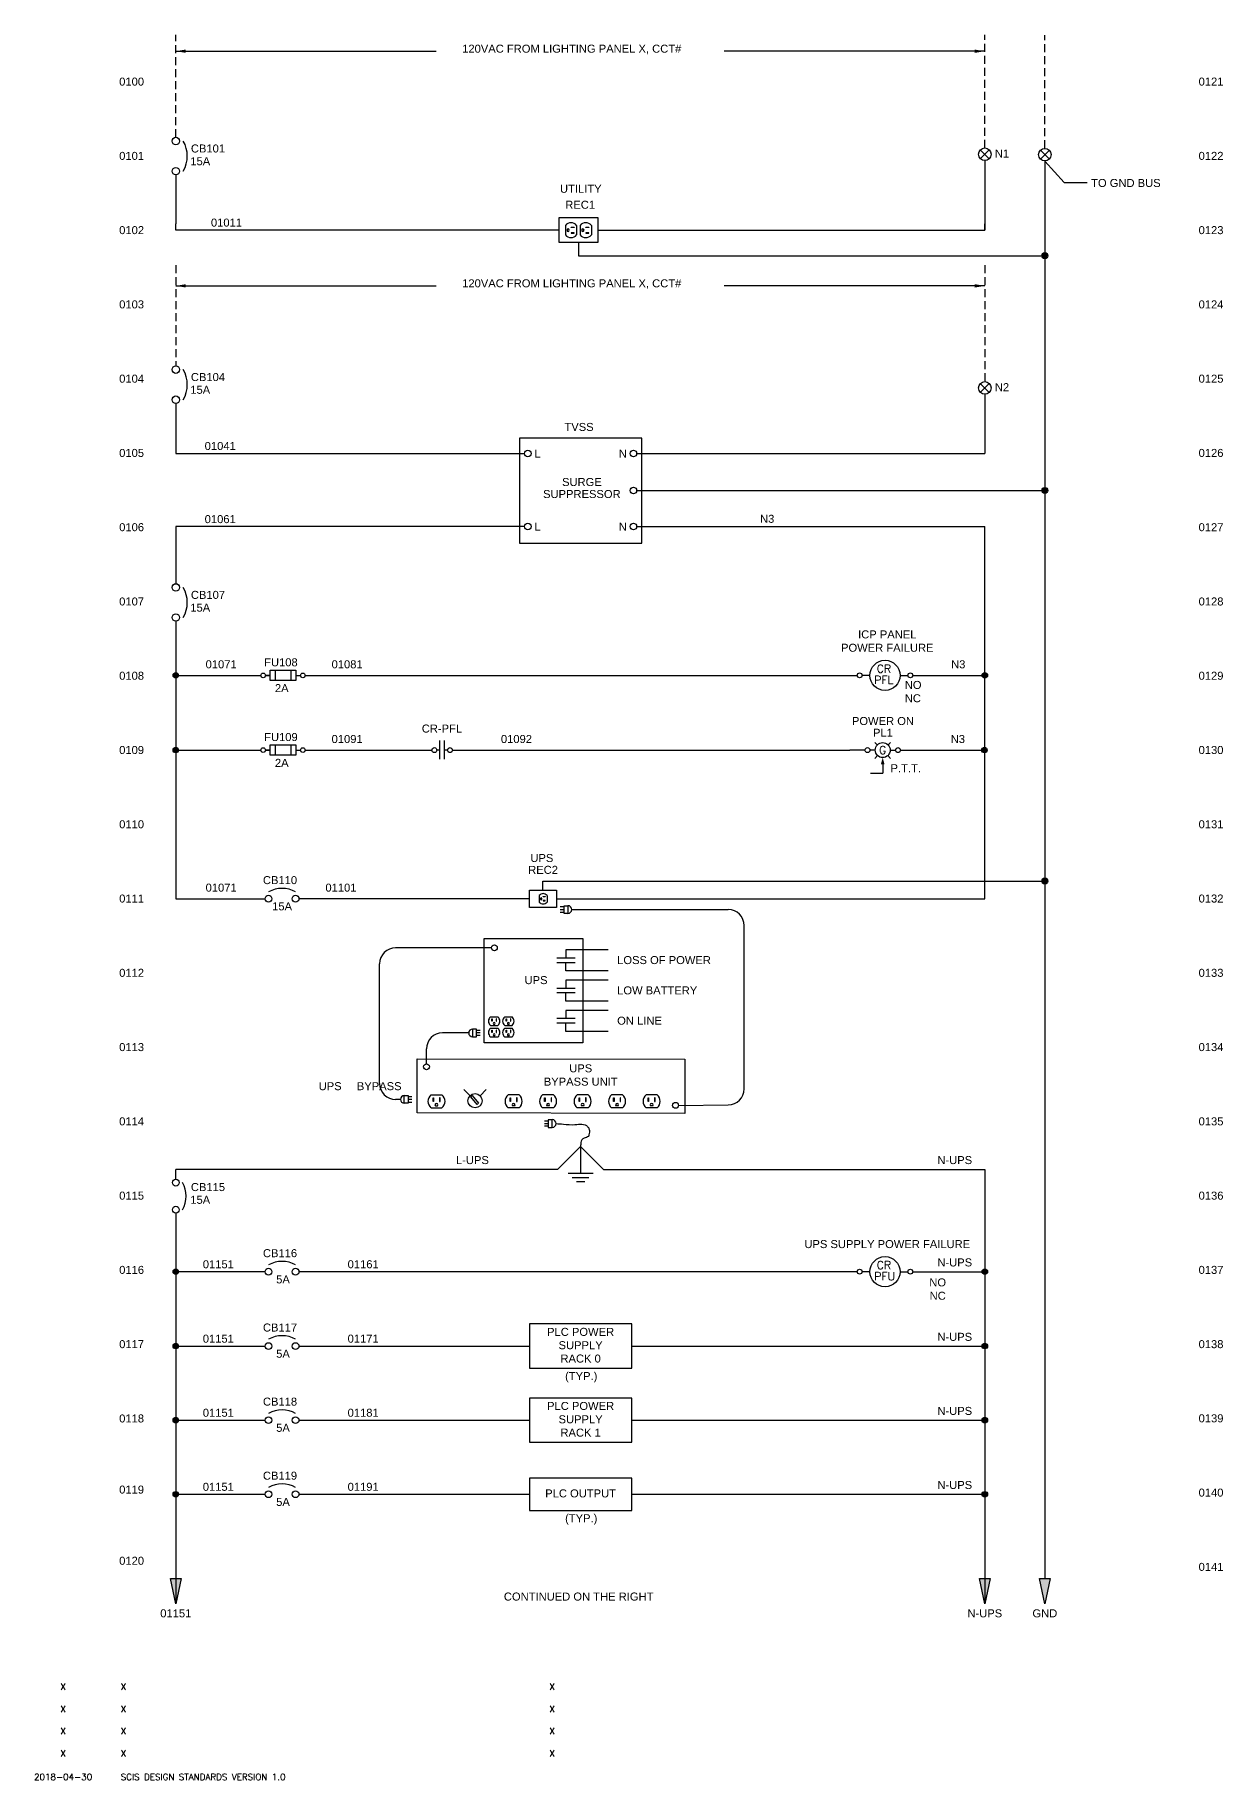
# Paper-space layout '120 VAC WIRING DIAGRAM - A1 Sheet' of a CAD drawing. Extents: x 50 to 808, y 22 to 570.
# Drawn here: x 50 to 422, y 22 to 568 of the extents above; entities that cross this region are included whole.
import ezdxf
from ezdxf.enums import TextEntityAlignment as Align

# ---------------------------------------------------------------- set-up
doc = ezdxf.new("R2010")
doc.units = 0
doc.linetypes.add('DASHED2', pattern=[0.375, 0.25, -0.125])
for name, color, linetype in [('BOR-A1', 7, 'Continuous'), ('N-ANNO-TEXT', 2, 'Continuous'), ('N-EQPM', 4, 'Continuous')]:
    doc.layers.add(name, color=color, linetype=linetype)
doc.layers.add('N-DIAG', color=4, linetype='Continuous', lineweight=25)
doc.styles.add('_CGS_2-5_NOTES', font='arial.ttf', dxfattribs={"height": 2.5})
doc.styles.add('STD2-0', font='simplex.shx', dxfattribs={"height": 2})
doc.styles.add('T1_2_5', font='simplex.shx', dxfattribs={"height": 2.5})

# ---------------------------------------------------------------- blocks, each defined once
blk = doc.blocks.new('CGS A1 REV ATT')
at = {"layer": 'BOR-A1', "color": 1, "style": 'STD2-0'}
for tag, p in [('R5-DATE', (58.99, 50.62)), ('R5-BY', (211.87, 50.62)), ('R4-DATE', (58.99, 43.7)), ('R4-BY', (211.87, 43.7)), ('R3-DATE', (58.99, 36.78)), ('R3-BY', (211.87, 36.78)), ('R2-DATE', (58.99, 29.86)), ('R2-BY', (211.87, 29.86)), ('R1-DATE', (58.99, 22.46)), ('R1-BY', (211.87, 22.46))]:
    blk.add_attdef(tag, text='', height=2, dxfattribs=at).set_placement(p, align=Align.CENTER)
for tag, p in [('R5-DESC', (76.99, 50.62)), ('R4-DESC', (76.99, 43.7)), ('R3-DESC', (76.99, 36.78)), ('R2-DESC', (76.99, 29.86)), ('R1-DESC', (76.99, 22.46))]:
    blk.add_attdef(tag, p, '', height=2, dxfattribs=at)

psp = doc.layouts.new('120 VAC WIRING DIAGRAM - A1 Sheet')

# ---------------------------------------------------------------- hatches: boundary and pattern name
at = {"layer": 'N-DIAG'}
h = psp.add_hatch(color=256, dxfattribs=at)
edge = h.paths.add_edge_path()
edge.add_arc((365.86, 498.64), 0.95, 0, 360)
h = psp.add_hatch(color=256, dxfattribs=at)
edge = h.paths.add_edge_path()
edge.add_arc((365.86, 425.33), 0.95, 0, 360)
h = psp.add_hatch(color=256, dxfattribs=at)
edge = h.paths.add_edge_path()
edge.add_arc((94.21, 367.57), 0.855, 0, 360)
h = psp.add_hatch(color=256, dxfattribs=at)
edge = h.paths.add_edge_path()
edge.add_arc((347.1, 367.57), 0.855, 0, 360)
h = psp.add_hatch(color=256, dxfattribs=at)
edge = h.paths.add_edge_path()
edge.add_arc((94.21, 344.23), 0.855, 0, 360)
h = psp.add_hatch(color=256, dxfattribs=at)
edge = h.paths.add_edge_path()
edge.add_arc((346.97, 344.23), 0.855, 0, 360)
h = psp.add_hatch(color=256, dxfattribs=at)
edge = h.paths.add_edge_path()
edge.add_arc((365.86, 303.31), 0.95, 0, 360)
h = psp.add_hatch(color=256, dxfattribs=at)
edge = h.paths.add_edge_path()
edge.add_arc((94.21, 181.28), 0.855, 0, 360)
h = psp.add_hatch(color=256, dxfattribs=at)
edge = h.paths.add_edge_path()
edge.add_arc((347.1, 181.28), 0.855, 0, 360)
h = psp.add_hatch(color=256, dxfattribs=at)
edge = h.paths.add_edge_path()
edge.add_arc((94.21, 158.04), 0.855, 0, 360)
h = psp.add_hatch(color=256, dxfattribs=at)
edge = h.paths.add_edge_path()
edge.add_arc((347.1, 158.04), 0.855, 0, 360)
h = psp.add_hatch(color=256, dxfattribs=at)
edge = h.paths.add_edge_path()
edge.add_arc((94.21, 134.9), 0.855, 0, 360)
h = psp.add_hatch(color=256, dxfattribs=at)
edge = h.paths.add_edge_path()
edge.add_arc((347.1, 134.9), 0.855, 0, 360)
h = psp.add_hatch(color=256, dxfattribs=at)
edge = h.paths.add_edge_path()
edge.add_arc((94.21, 111.76), 0.855, 0, 360)
h = psp.add_hatch(color=256, dxfattribs=at)
edge = h.paths.add_edge_path()
edge.add_arc((347.1, 111.76), 0.855, 0, 360)
at = {"layer": 'N-DIAG', "ltscale": 10}
for points in [[(95.86, 85.43), (94.21, 77.49), (92.56, 85.43)], [(348.75, 85.43), (347.1, 77.49), (345.44, 85.43)], [(367.52, 85.43), (365.86, 77.49), (364.21, 85.43)]]:
    psp.add_hatch(color=256, dxfattribs=at).paths.add_polyline_path(points)

# ---------------------------------------------------------------- linework, layer by layer
at = {"layer": 'N-ANNO-TEXT'}
for p, q in [((184.24, 238.19), (186.18, 236.25)), ((191.27, 238.19), (189.33, 236.25)), ((311.2, 181.28), (308.74, 181.28)), ((320.6, 181.28), (323.06, 181.28))]:
    psp.add_line(p, q, dxfattribs=at)
psp.add_lwpolyline([(186.39, 235.95), (186.87, 236.35), (188.86, 233.88), (188.37, 233.49)], close=True, dxfattribs=at)
for centre, radius in [((187.75, 234.68), 2.22), ((315.9, 181.28), 4.7), ((307.97, 181.28), 0.768), ((323.82, 181.28), 0.768)]:
    psp.add_circle(centre, radius, dxfattribs=at)
at = {"layer": 'N-ANNO-TEXT', "ltscale": 0.0508, "extrusion": (0, 0, -1)}
psp.add_solid([(-315.18, 341.88), (-314.6, 339.75), (-315.75, 339.75)], dxfattribs=at)
at = {"layer": 'N-DIAG', "linetype": 'DASHED2', "ltscale": 10}
for p, q in [((94.21, 535.66), (94.21, 567.64)), ((347.1, 532.32), (347.1, 567.64)), ((365.86, 532.21), (365.86, 567.53)), ((347.1, 495.7), (347.1, 459.32))]:
    psp.add_line(p, q, dxfattribs=at)
at = {"layer": 'N-DIAG'}
for p, q in [((345.79, 531.66), (348.4, 529.05)), ((348.4, 531.66), (345.79, 529.05)), ((364.56, 531.55), (367.17, 528.94)), ((367.17, 531.55), (364.56, 528.94)), ((347.1, 528.4), (347.1, 506.68)), ((365.86, 528.23), (371.9, 521.53)), ((371.9, 521.53), (379.14, 521.53)), ((214.02, 502.78), (214.02, 510.58)), ((214.02, 510.58), (226.15, 510.58)), ((226.15, 510.58), (226.15, 502.78)), ((347.1, 506.68), (347.1, 508.64)), ((135.76, 506.68), (94.21, 506.68)), ((214.02, 506.68), (135.76, 506.68)), ((226.15, 502.78), (214.02, 502.78)), ((220.09, 502.78), (220.09, 498.64)), ((226.15, 506.68), (347.1, 506.68)), ((220.09, 498.64), (364.91, 498.64)), ((345.79, 458.67), (348.4, 456.06)), ((348.4, 458.67), (345.79, 456.06)), ((347.1, 455.4), (347.1, 436.9)), ((203.27, 414.05), (94.21, 414.05)), ((94.21, 414.05), (94.21, 396.21)), ((94.21, 367.57), (120.81, 367.57)), ((122.26, 367.57), (123.71, 367.57)), ((122.26, 367.57), (123.71, 367.57)), ((123.71, 367.57), (122.26, 367.57)), ((125.32, 369.18), (125.32, 365.97)), ((130.14, 369.18), (130.14, 365.97)), ((131.74, 367.57), (133.19, 367.57)), ((131.74, 367.57), (133.19, 367.57)), ((131.74, 367.57), (133.19, 367.57)), ((134.64, 367.57), (307.2, 367.57)), ((311.2, 367.57), (308.74, 367.57)), ((320.6, 367.57), (323.06, 367.57)), ((324.59, 367.57), (346.24, 367.57)), ((94.21, 344.23), (120.81, 344.23)), ((122.26, 344.23), (123.71, 344.23)), ((123.71, 344.23), (122.26, 344.23)), ((125.32, 345.84), (125.32, 342.62)), ((130.14, 345.84), (130.14, 342.62)), ((131.74, 344.23), (133.19, 344.23)), ((131.74, 344.23), (133.19, 344.23)), ((134.64, 344.23), (174.27, 344.23)), ((176.76, 344.23), (175.81, 344.23)), ((176.76, 341.39), (176.76, 347.23)), ((178.21, 341.39), (178.21, 347.23)), ((179.16, 344.23), (178.21, 344.23)), ((180.7, 344.23), (304.93, 344.23)), ((309.63, 344.23), (304.93, 344.23)), ((312.83, 344.23), (311.17, 344.23)), ((313.46, 345.84), (312.69, 346.61)), ((316.89, 345.84), (317.66, 346.61)), ((317.53, 344.23), (319.19, 344.23)), ((313.57, 342.52), (312.69, 341.64)), ((316.78, 342.52), (317.66, 341.64)), ((204.76, 295.09), (204.76, 300.52)), ((204.76, 300.52), (213.2, 300.52)), ((213.2, 300.52), (213.2, 295.09)), ((204.76, 297.81), (132.71, 297.81)), ((213.2, 295.09), (204.76, 295.09)), ((271.86, 238.39), (271.86, 289.41)), ((186.97, 257.08), (186.97, 254.67)), ((188.18, 256.72), (189.38, 256.72)), ((189.38, 255.88), (188.18, 255.88)), ((189.38, 255.03), (188.18, 255.03)), ((165.62, 233.89), (165.62, 236.3)), ((168.03, 235.94), (166.82, 235.94)), ((168.03, 235.1), (166.82, 235.1)), ((166.82, 234.25), (168.03, 234.25)), ((209.45, 228.41), (210.65, 228.41)), ((209.45, 227.57), (210.65, 227.57)), ((210.65, 226.72), (209.45, 226.72)), ((211.86, 226.36), (211.86, 228.77)), ((347.1, 213.25), (347.1, 77.49)), ((122.14, 181.28), (94.21, 181.28)), ((307.2, 181.28), (132.71, 181.28)), ((324.59, 181.28), (346.24, 181.28)), ((236.75, 158.04), (347.1, 158.04)), ((236.75, 134.9), (347.1, 134.9)), ((236.75, 111.76), (347.1, 111.76))]:
    psp.add_line(p, q, dxfattribs=at)
at = {"layer": 'N-DIAG', "ltscale": 10}
for p, q in [((365.86, 528.28), (365.86, 499.59)), ((365.86, 497.69), (365.86, 303.31)), ((320.72, 344.23), (346.97, 344.23)), ((315.18, 339.75), (315.18, 336.98)), ((311.41, 336.98), (315.18, 336.98)), ((208.98, 303.31), (365.86, 303.31)), ((208.98, 300.52), (208.98, 303.31)), ((365.86, 303.31), (365.86, 85.43)), ((217.97, 294.41), (266.86, 294.41)), ((192.88, 282.47), (162.93, 282.47)), ((157.93, 240.1), (157.93, 277.47)), ((172.57, 246.21), (172.57, 250.88)), ((185.76, 255.88), (177.57, 255.88)), ((164.41, 235.1), (162.93, 235.1)), ((251.34, 233.25), (266.86, 233.39)), ((220.75, 220.43), (213.55, 213.23)), ((220.75, 220.43), (227.94, 213.23)), ((94.21, 210.17), (94.21, 213.24))]:
    psp.add_line(p, q, dxfattribs=at)
at = {"layer": 'N-DIAG', "linetype": 'Continuous'}
for p, q in [((216, 508.12), (216, 505.16)), ((217.75, 507.45), (217.75, 507.58)), ((217.75, 507.58), (218.7, 507.58)), ((218.7, 507.45), (217.75, 507.45)), ((218.7, 507.58), (218.7, 507.45)), ((219.51, 508.12), (219.51, 505.16)), ((220.59, 508.12), (220.59, 505.16)), ((222.35, 507.58), (223.3, 507.58)), ((222.35, 507.45), (222.35, 507.58)), ((223.3, 507.45), (222.35, 507.45)), ((223.3, 507.58), (223.3, 507.45)), ((224.11, 508.12), (224.11, 505.16)), ((216.54, 506.94), (216.54, 506.34)), ((217.75, 505.83), (217.75, 505.69)), ((218.7, 505.83), (217.75, 505.83)), ((217.75, 505.69), (218.7, 505.69)), ((218.7, 505.69), (218.7, 505.83)), ((221.13, 506.94), (221.13, 506.34)), ((223.3, 505.83), (222.35, 505.83)), ((222.35, 505.83), (222.35, 505.69)), ((222.35, 505.69), (223.3, 505.69)), ((223.3, 505.69), (223.3, 505.83)), ((207.82, 298.81), (207.82, 296.75)), ((208.19, 297.99), (208.19, 297.57)), ((209.04, 298.35), (209.04, 298.44)), ((209.04, 298.44), (209.7, 298.44)), ((209.7, 298.35), (209.04, 298.35)), ((209.04, 297.22), (209.04, 297.12)), ((209.7, 297.22), (209.04, 297.22)), ((209.04, 297.12), (209.7, 297.12)), ((209.7, 298.44), (209.7, 298.35)), ((209.7, 297.12), (209.7, 297.22)), ((210.27, 298.81), (210.27, 296.75)), ((229.4, 281.79), (216.18, 281.79)), ((229.4, 275.29), (216.18, 275.29)), ((229.4, 272.32), (216.18, 272.32)), ((229.4, 265.82), (216.18, 265.82)), ((229.4, 262.86), (216.18, 262.86)), ((229.4, 256.36), (216.18, 256.36))]:
    psp.add_line(p, q, dxfattribs=at)
at = {"layer": 'N-DIAG', "linetype": 'Continuous', "ltscale": 10}
for p, q in [((238.26, 436.9), (347.1, 436.9)), ((238.26, 425.33), (365.86, 425.33)), ((238.26, 414.05), (347.1, 414.05)), ((213.55, 213.23), (94.21, 213.24)), ((227.94, 213.23), (347.1, 213.25))]:
    psp.add_line(p, q, dxfattribs=at)
at = {"layer": 'N-DIAG', "linetype": 'Continuous', "ltscale": 150}
for p, q in [((219.09, 279.27), (213.27, 279.27)), ((216.18, 281.79), (216.18, 279.27)), ((219.09, 277.81), (213.27, 277.81)), ((216.18, 275.29), (216.18, 277.81)), ((219.09, 269.8), (213.27, 269.8)), ((219.09, 268.35), (213.27, 268.35)), ((216.18, 272.32), (216.18, 269.8)), ((216.18, 265.82), (216.18, 268.35)), ((216.18, 262.86), (216.18, 260.33)), ((219.09, 260.33), (213.27, 260.33)), ((219.09, 258.88), (213.27, 258.88)), ((216.18, 256.36), (216.18, 258.88))]:
    psp.add_line(p, q, dxfattribs=at)
at = {"layer": 'N-DIAG', "ltscale": 25}
for p, q in [((220.75, 220.43), (220.75, 212.03)), ((216.84, 212.03), (224.65, 212.03)), ((218.14, 210.73), (223.35, 210.73)), ((219.45, 209.43), (222.05, 209.43))]:
    psp.add_line(p, q, dxfattribs=at)
at = {"layer": 'N-DIAG'}
for points in [[(94.21, 562.55), (175.63, 562.55)], [(347.1, 562.55), (265.67, 562.55)], [(94.21, 523.92), (94.21, 508.64)], [(94.21, 506.68), (94.21, 508.64)], [(94.21, 489.25), (175.63, 489.25)], [(347.1, 489.25), (265.67, 489.25)], [(94.21, 452.52), (94.21, 436.9), (203.27, 436.9)], [(213.2, 297.81), (347.1, 297.81), (347.1, 414.05)], [(94.21, 384.47), (94.21, 297.81), (122.14, 297.81)], [(94.21, 199.6), (94.21, 77.49)], [(94.21, 158.04), (122.14, 158.04)], [(132.71, 158.04), (204.74, 158.04)], [(94.21, 134.9), (122.14, 134.9)], [(132.71, 134.9), (204.74, 134.9)], [(94.21, 111.76), (122.14, 111.76)], [(132.71, 111.76), (204.74, 111.76)]]:
    psp.add_lwpolyline(points, dxfattribs=at)
at = {"layer": 'N-DIAG', "linetype": 'DASHED2', "ltscale": 10}
psp.add_lwpolyline([(94.21, 495.7), (94.21, 464.26)], dxfattribs=at)
at = {"layer": 'N-DIAG', "linetype": 'Continuous', "ltscale": 10}
for points in [[(239.88, 408.82), (239.88, 441.66), (201.62, 441.66), (201.62, 408.82)], [(236.75, 151.14), (236.75, 164.95), (204.74, 164.95), (204.74, 151.14)], [(236.75, 127.99), (236.75, 141.81), (204.74, 141.81), (204.74, 127.99)], [(236.75, 106.72), (236.75, 116.81), (204.74, 116.81), (204.74, 106.72)]]:
    psp.add_lwpolyline(points, close=True, dxfattribs=at)
at = {"layer": 'N-DIAG'}
for points in [[(123.71, 369.18), (131.74, 369.18), (131.74, 365.97), (123.71, 365.97)], [(123.71, 345.84), (131.74, 345.84), (131.74, 342.62), (123.71, 342.62)], [(188.18, 257.08), (186.97, 257.08), (186.97, 254.67), (188.18, 254.67)], [(166.82, 233.89), (165.62, 233.89), (165.62, 236.3), (166.82, 236.3)], [(210.65, 226.36), (211.86, 226.36), (211.86, 228.77), (210.65, 228.77)]]:
    psp.add_lwpolyline(points, close=True, dxfattribs=at)
at = {"layer": 'N-DIAG', "ltscale": 10}
for points in [[(95.86, 85.43), (94.21, 77.49), (92.56, 85.43)], [(348.75, 85.43), (347.1, 77.49), (345.44, 85.43)], [(367.52, 85.43), (365.86, 77.49), (364.21, 85.43)]]:
    psp.add_lwpolyline(points, close=True, dxfattribs=at)
at = {"layer": 'N-DIAG'}
for centre, radius in [((94.21, 534.49), 1.17), ((347.1, 530.36), 1.96), ((365.86, 530.24), 1.96), ((94.21, 525.09), 1.17), ((365.86, 498.64), 0.95), ((94.21, 463.09), 1.17), ((347.1, 457.36), 1.96), ((94.21, 453.69), 1.17), ((204.28, 436.9), 1.02), ((237.24, 436.9), 1.02), ((237.24, 425.33), 1.02), ((365.86, 425.33), 0.95), ((204.28, 414.05), 1.02), ((237.24, 414.05), 1.02), ((94.21, 395.04), 1.17), ((94.21, 385.64), 1.17), ((315.9, 367.57), 4.7), ((94.21, 367.57), 0.855), ((121.53, 367.57), 0.725), ((133.92, 367.57), 0.725), ((307.97, 367.57), 0.768), ((323.82, 367.57), 0.768), ((347.1, 367.57), 0.855), ((94.21, 344.23), 0.855), ((121.53, 344.23), 0.725), ((133.92, 344.23), 0.725), ((175.04, 344.23), 0.77), ((179.93, 344.23), 0.77), ((310.4, 344.23), 0.768), ((315.18, 344.23), 2.35), ((319.95, 344.23), 0.768), ((346.97, 344.23), 0.855), ((365.86, 303.31), 0.95), ((123.2, 297.81), 1.06), ((131.66, 297.81), 1.06), ((94.21, 209.11), 1.06), ((94.21, 200.65), 1.06), ((94.21, 181.28), 0.855), ((123.2, 181.28), 1.06), ((131.66, 181.28), 1.06), ((347.1, 181.28), 0.855), ((94.21, 158.04), 0.855), ((123.2, 158.04), 1.06), ((131.66, 158.04), 1.06), ((347.1, 158.04), 0.855), ((94.21, 134.9), 0.855), ((123.2, 134.9), 1.06), ((131.66, 134.9), 1.06), ((347.1, 134.9), 0.855), ((94.21, 111.76), 0.855), ((123.2, 111.76), 1.06), ((131.66, 111.76), 1.06), ((347.1, 111.76), 0.855)]:
    psp.add_circle(centre, radius, dxfattribs=at)
for centre, radius, start, end in [((88.29, 529.79), 9.51, 330.3986, 29.6014), ((88.29, 458.39), 9.51, 330.3986, 29.6014), ((88.29, 390.34), 9.51, 330.3986, 29.6014), ((127.43, 292.48), 8.56, 60.3986, 119.6014), ((186.97, 255.88), 1.21, 90, 270), ((165.62, 235.1), 1.21, 90, 270), ((211.86, 227.57), 1.21, 270, 90), ((88.88, 204.88), 8.56, 330.3986, 29.6014), ((127.43, 175.95), 8.56, 60.3986, 119.6014), ((127.43, 152.72), 8.56, 60.3986, 119.6014), ((127.43, 129.57), 8.56, 60.3986, 119.6014), ((127.43, 106.43), 8.56, 60.3986, 119.6014)]:
    psp.add_arc(centre, radius, start, end, dxfattribs=at)
at = {"layer": 'N-DIAG', "linetype": 'Continuous'}
for centre, radius, start, end in [((217.75, 506.64), 2.3, 40.1192, 139.8808), ((216.81, 506.64), 0.406, 228.1897, 131.8103), ((222.35, 506.64), 2.3, 40.1192, 139.8808), ((221.41, 506.64), 0.406, 228.1897, 131.8103), ((217.75, 506.64), 2.3, 220.1192, 319.8808), ((222.35, 506.64), 2.3, 220.1192, 319.8808), ((209.04, 297.78), 1.6, 40.1192, 139.8808), ((209.04, 297.78), 1.6, 220.1192, 319.8808), ((208.38, 297.78), 0.282, 228.1897, 131.8103)]:
    psp.add_arc(centre, radius, start, end, dxfattribs=at)
at = {"layer": 'N-DIAG', "ltscale": 10}
for centre, start, end in [((266.86, 289.41), 0, 90), ((162.93, 277.47), 90, 180), ((177.57, 250.88), 90, 180), ((162.93, 240.1), 180, 270), ((266.86, 238.39), 270, 0)]:
    psp.add_arc(centre, 5, start, end, dxfattribs=at)
psp.add_spline([(213.07, 227.57), (215.36, 227.38), (218.99, 227.25), (221.18, 227.38), (222.91, 226.64), (223.36, 225.93), (223.53, 224.82), (223.36, 224.08), (223.19, 223.55), (222.62, 223.25), (221.84, 222.97), (221.1, 222.47), (220.81, 221.69), (220.81, 221.03), (220.68, 220.37)], degree=3, dxfattribs=at)
at = {"layer": 'N-DIAG'}
for points in [[(97.33, 562.03), (94.21, 562.55), (97.33, 563.07)], [(343.95, 563.07), (347.07, 562.55), (343.95, 562.03)], [(97.33, 488.73), (94.21, 489.25), (97.33, 489.77)], [(343.95, 489.77), (347.07, 489.25), (343.95, 488.73)]]:
    psp.add_solid(points, dxfattribs=at)
at = {"layer": 'N-EQPM'}
for p, q in [((215.56, 295.25), (214.35, 295.25)), ((214.35, 294.41), (215.56, 294.41)), ((216.77, 295.61), (216.77, 293.2)), ((214.35, 293.56), (215.56, 293.56))]:
    psp.add_line(p, q, dxfattribs=at)
at = {"layer": 'N-EQPM', "linetype": 'Continuous'}
for p, q in [((192.59, 260.9), (194.88, 260.9)), ((192.59, 258.18), (194.88, 258.18)), ((192.59, 257.34), (194.88, 257.34)), ((193, 259.54), (193, 260.27)), ((193, 260.27), (193.11, 260.27)), ((193.11, 259.54), (193, 259.54)), ((193, 256.72), (193.11, 256.72)), ((193, 255.99), (193, 256.72)), ((193.11, 260.27), (193.11, 259.54)), ((193.11, 256.72), (193.11, 255.99)), ((193.5, 258.6), (193.97, 258.6)), ((194.46, 260.27), (194.36, 260.27)), ((194.36, 260.27), (194.36, 259.54)), ((194.36, 259.54), (194.46, 259.54)), ((194.36, 256.72), (194.36, 255.99)), ((194.46, 256.72), (194.36, 256.72)), ((194.46, 259.54), (194.46, 260.27)), ((194.46, 255.99), (194.46, 256.72)), ((197.02, 260.9), (199.31, 260.9)), ((197.02, 258.18), (199.31, 258.18)), ((197.02, 257.34), (199.31, 257.34)), ((197.43, 259.54), (197.43, 260.27)), ((197.43, 260.27), (197.54, 260.27)), ((197.54, 259.54), (197.43, 259.54)), ((197.43, 256.72), (197.54, 256.72)), ((197.43, 255.99), (197.43, 256.72)), ((197.54, 260.27), (197.54, 259.54)), ((197.54, 256.72), (197.54, 255.99)), ((197.93, 258.6), (198.4, 258.6)), ((198.9, 260.27), (198.79, 260.27)), ((198.79, 260.27), (198.79, 259.54)), ((198.79, 259.54), (198.9, 259.54)), ((198.79, 256.72), (198.79, 255.99)), ((198.9, 256.72), (198.79, 256.72)), ((198.9, 259.54), (198.9, 260.27)), ((198.9, 255.99), (198.9, 256.72)), ((192.59, 254.63), (194.88, 254.63)), ((193.11, 255.99), (193, 255.99)), ((193.5, 255.04), (193.97, 255.04)), ((194.36, 255.99), (194.46, 255.99)), ((197.02, 254.63), (199.31, 254.63)), ((197.54, 255.99), (197.43, 255.99)), ((197.93, 255.04), (198.4, 255.04)), ((198.79, 255.99), (198.9, 255.99)), ((173.99, 236.53), (177.42, 236.53)), ((174.61, 235.59), (174.76, 235.59)), ((174.61, 234.49), (174.61, 235.59)), ((174.76, 234.49), (174.61, 234.49)), ((174.76, 235.59), (174.76, 234.49)), ((176.64, 235.59), (176.64, 234.49)), ((176.8, 235.59), (176.64, 235.59)), ((176.64, 234.49), (176.8, 234.49)), ((176.8, 234.49), (176.8, 235.59)), ((201.52, 236.53), (198.09, 236.53)), ((198.71, 234.49), (198.71, 235.59)), ((198.71, 235.59), (198.86, 235.59)), ((198.86, 234.49), (198.71, 234.49)), ((198.86, 235.59), (198.86, 234.49)), ((200.9, 235.59), (200.75, 235.59)), ((200.75, 235.59), (200.75, 234.49)), ((200.75, 234.49), (200.9, 234.49)), ((200.9, 234.49), (200.9, 235.59)), ((212.31, 236.53), (208.87, 236.53)), ((209.49, 234.49), (209.49, 235.59)), ((209.49, 235.59), (209.65, 235.59)), ((209.65, 234.49), (209.49, 234.49)), ((209.65, 235.59), (209.65, 234.49)), ((211.69, 235.59), (211.53, 235.59)), ((211.53, 235.59), (211.53, 234.49)), ((211.53, 234.49), (211.69, 234.49)), ((211.69, 234.49), (211.69, 235.59)), ((223.1, 236.53), (219.66, 236.53)), ((220.28, 234.49), (220.28, 235.59)), ((220.28, 235.59), (220.44, 235.59)), ((220.44, 234.49), (220.28, 234.49)), ((220.44, 235.59), (220.44, 234.49)), ((222.48, 235.59), (222.32, 235.59)), ((222.32, 235.59), (222.32, 234.49)), ((222.32, 234.49), (222.48, 234.49)), ((222.48, 234.49), (222.48, 235.59)), ((233.88, 236.53), (230.45, 236.53)), ((231.07, 234.49), (231.07, 235.59)), ((231.07, 235.59), (231.22, 235.59)), ((231.22, 234.49), (231.07, 234.49)), ((231.22, 235.59), (231.22, 234.49)), ((233.26, 235.59), (233.1, 235.59)), ((233.1, 235.59), (233.1, 234.49)), ((233.1, 234.49), (233.26, 234.49)), ((233.26, 234.49), (233.26, 235.59)), ((244.67, 236.53), (241.23, 236.53)), ((241.85, 234.49), (241.85, 235.59)), ((241.85, 235.59), (242.01, 235.59)), ((242.01, 234.49), (241.85, 234.49)), ((242.01, 235.59), (242.01, 234.49)), ((244.05, 235.59), (243.89, 235.59)), ((243.89, 235.59), (243.89, 234.49)), ((243.89, 234.49), (244.05, 234.49)), ((244.05, 234.49), (244.05, 235.59)), ((173.99, 232.45), (177.42, 232.45)), ((175.35, 233.08), (176.05, 233.08)), ((201.52, 232.45), (198.09, 232.45)), ((200.16, 233.08), (199.45, 233.08)), ((212.31, 232.45), (208.87, 232.45)), ((210.94, 233.08), (210.24, 233.08)), ((223.1, 232.45), (219.66, 232.45)), ((221.73, 233.08), (221.03, 233.08)), ((233.88, 232.45), (230.45, 232.45)), ((232.51, 233.08), (231.81, 233.08)), ((244.67, 232.45), (241.23, 232.45)), ((243.3, 233.08), (242.6, 233.08))]:
    psp.add_line(p, q, dxfattribs=at)
at = {"layer": 'N-EQPM'}
for points in [[(215.56, 295.61), (216.77, 295.61), (216.77, 293.2), (215.56, 293.2)], [(190.58, 285.34), (221.42, 285.34), (221.42, 252.8), (190.58, 252.8)], [(169.71, 247.82), (253.29, 247.68), (253.29, 230.72), (169.71, 230.86)]]:
    psp.add_lwpolyline(points, close=True, dxfattribs=at)
for centre in [(193.8, 282.47), (172.57, 245.29), (250.42, 233.25)]:
    psp.add_circle(centre, 0.915, dxfattribs=at)
psp.add_arc((216.77, 294.41), 1.21, 270, 90, dxfattribs=at)
at = {"layer": 'N-EQPM', "linetype": 'Continuous'}
for centre, radius, start, end in [((193.73, 259.54), 1.78, 130.1192, 229.8808), ((193.73, 255.99), 1.78, 130.1192, 229.8808), ((193.73, 258.81), 0.314, 318.1897, 221.8103), ((193.73, 259.54), 1.78, 310.1192, 49.8808), ((193.73, 255.99), 1.78, 310.1192, 49.8808), ((198.16, 259.54), 1.78, 130.1192, 229.8808), ((198.16, 255.99), 1.78, 130.1192, 229.8808), ((198.16, 258.81), 0.314, 318.1897, 221.8103), ((198.16, 259.54), 1.78, 310.1192, 49.8808), ((198.16, 255.99), 1.78, 310.1192, 49.8808), ((193.73, 255.25), 0.314, 318.1897, 221.8103), ((198.16, 255.25), 0.314, 318.1897, 221.8103), ((175.7, 234.49), 2.67, 130.1192, 229.8808), ((175.7, 234.49), 2.67, 310.1192, 49.8808), ((199.81, 234.49), 2.67, 130.1192, 229.8808), ((199.81, 234.49), 2.67, 310.1192, 49.8808), ((210.59, 234.49), 2.67, 130.1192, 229.8808), ((210.59, 234.49), 2.67, 310.1192, 49.8808), ((221.38, 234.49), 2.67, 130.1192, 229.8808), ((221.38, 234.49), 2.67, 310.1192, 49.8808), ((232.16, 234.49), 2.67, 130.1192, 229.8808), ((232.16, 234.49), 2.67, 310.1192, 49.8808), ((242.95, 234.49), 2.67, 130.1192, 229.8808), ((242.95, 234.49), 2.67, 310.1192, 49.8808), ((175.7, 233.39), 0.471, 318.1897, 221.8103), ((199.81, 233.39), 0.471, 318.1897, 221.8103), ((210.59, 233.39), 0.471, 318.1897, 221.8103), ((221.38, 233.39), 0.471, 318.1897, 221.8103), ((232.16, 233.39), 0.471, 318.1897, 221.8103), ((242.95, 233.39), 0.471, 318.1897, 221.8103)]:
    psp.add_arc(centre, radius, start, end, dxfattribs=at)

# ---------------------------------------------------------------- block references
psp.add_blockref('CGS A1 REV ATT', (0, 0)).add_auto_attribs({'R1-DATE': '2018-04-30', 'R1-DESC': 'SCIS DESIGN STANDARDS VERSION 1.0', 'R2-DATE': 'X', 'R2-DESC': 'X', 'R2-BY': 'X', 'R3-DATE': 'X', 'R3-DESC': 'X', 'R3-BY': 'X', 'R4-DATE': 'X', 'R4-DESC': 'X', 'R4-BY': 'X', 'R5-DATE': 'X', 'R5-DESC': 'X', 'R5-BY': 'X'})

# ---------------------------------------------------------------- texts
at = {"layer": 'N-ANNO-TEXT', "style": '_CGS_2-5_NOTES'}
for p in [(217.98, 563.34), (217.98, 490.04)]:
    psp.add_text('120VAC FROM LIGHTING PANEL X, CCT#', height=2.5, dxfattribs=at).set_placement(p, align=Align.MIDDLE_CENTER)
for s, p in [('15A', (98.75, 526.93)), ('CB101', (98.93, 530.91)), ('N1', (350.23, 529.34)), ('UTILITY', (214.3, 518.33)), ('REC1', (215.95, 513.34)), ('01011', (105.2, 507.76)), ('15A', (98.75, 455.53)), ('CB104', (98.93, 459.51)), ('N2', (350.23, 456.35)), ('TVSS', (215.7, 443.93)), ('01041', (103.24, 437.98)), ('L', (206.32, 435.62)), ('N', (232.68, 435.62)), ('SUPPRESSOR', (209.01, 422.97)), ('SURGE', (214.95, 426.72)), ('01061', (103.24, 415.13)), ('L', (206.32, 412.77)), ('N', (232.68, 412.77)), ('N3', (276.84, 415.23)), ('CB107', (98.93, 391.46)), ('15A', (98.75, 387.48)), ('01071', (103.53, 369.78)), ('FU108', (121.83, 370.4)), ('01081', (142.91, 369.78)), ('N3', (336.56, 369.78)), ('2A', (125.2, 362.33)), ('FU109', (121.83, 347.05)), ('01091', (142.91, 346.44)), ('01092', (195.84, 346.44)), ('N3', (336.44, 346.44)), ('2A', (125.2, 338.99)), ('01071', (103.53, 300.01)), ('CB110', (121.45, 302.36)), ('01101', (140.98, 300.01)), ('15A', (124.33, 294.17)), ('LOSS OF POWER', (232.18, 277.38)), ('UPS', (203.23, 271.12)), ('LOW BATTERY', (232.18, 267.91)), ('ON LINE', (232.18, 258.44)), ('L-UPS', (181.79, 214.9)), ('N-UPS', (332.27, 214.9)), ('CB115', (98.93, 206.47)), ('15A', (98.75, 202.49)), ('CB116', (121.45, 185.82)), ('N-UPS', (332.27, 182.93)), ('01151', (102.65, 182.35)), ('5A', (125.59, 177.63)), ('01161', (147.92, 182.36)), ('CB117', (121.45, 162.59)), ('01151', (102.65, 159.11)), ('01171', (147.92, 159.12)), ('N-UPS', (332.27, 159.69)), ('5A', (125.59, 154.4)), ('(TYP.)', (215.9, 147.43)), ('CB118', (121.45, 139.45)), ('01151', (102.65, 135.97)), ('01181', (147.92, 135.98)), ('N-UPS', (332.27, 136.55)), ('5A', (125.59, 131.26)), ('01151', (102.65, 112.83)), ('CB119', (121.45, 116.31)), ('01191', (147.92, 112.84)), ('N-UPS', (332.27, 113.41)), ('5A', (125.59, 108.12)), ('(TYP.)', (215.9, 103.01)), ('CONTINUED ON THE RIGHT', (196.76, 78.55))]:
    psp.add_text(s, height=2.5, dxfattribs=at).set_placement(p)
for s, p in [('ICP PANEL', (316.61, 379.12)), ('POWER FAILURE', (316.61, 374.95)), ('POWER ON', (315.26, 352.06)), ('CR-PFL', (177.41, 349.7)), ('PL1', (315.26, 348.41)), ('P.T.T.', (322.38, 337.32)), ('UPS', (208.64, 309.27)), ('REC2', (209.01, 305.57)), ('UPS SUPPLY POWER FAILURE', (316.61, 188.66)), ('01151', (94.21, 73.31)), ('N-UPS', (347.1, 73.31)), ('GND', (365.86, 73.31))]:
    psp.add_text(s, height=2.5, dxfattribs=at).set_placement(p, align=Align.CENTER)
at = {"layer": 'N-ANNO-TEXT', "char_height": 2.5, "style": '_CGS_2-5_NOTES'}
for s, insert, width, attachment_point in [('0100', (80.4, 553.04), 20.5893, 5), ('0121', (417.81, 553.04), 20.5893, 5), ('0101', (80.4, 529.84), 20.5893, 5), ('0122', (417.81, 529.84), 20.5893, 5), ('TO GND BUS', (380.33, 522.64), 144.5742, 1), ('0102', (80.4, 506.64), 20.5893, 5), ('0123', (417.81, 506.64), 20.5893, 5), ('0103', (80.4, 483.44), 20.5893, 5), ('0124', (417.81, 483.44), 20.5893, 5), ('0104', (80.4, 460.24), 20.5893, 5), ('0125', (417.81, 460.24), 20.5893, 5), ('0105', (80.4, 437.04), 20.5893, 5), ('0126', (417.81, 437.04), 20.5893, 5), ('0106', (80.4, 413.84), 20.5893, 5), ('0127', (417.81, 413.84), 20.5893, 5), ('0107', (80.4, 390.64), 20.5893, 5), ('0128', (417.81, 390.64), 20.5893, 5), ('0108', (80.4, 367.44), 20.5893, 5), ('NO \\PNC', (322.08, 362.48), 20.5893, 4), ('0129', (417.81, 367.44), 20.5893, 5), ('0109', (80.4, 344.24), 20.5893, 5), ('0130', (417.81, 344.24), 20.5893, 5), ('0110', (80.4, 321.04), 20.5893, 5), ('0131', (417.81, 321.04), 20.5893, 5), ('0111', (80.4, 297.84), 20.5893, 5), ('0132', (417.81, 297.84), 20.5893, 5), ('0112', (80.4, 274.63), 20.5893, 5), ('0133', (417.81, 274.63), 20.5893, 5), ('0113', (80.4, 251.43), 20.5893, 5), ('0134', (417.81, 251.43), 20.5893, 5), ('UPS\\PBYPASS UNIT', (220.79, 246.07), 162.79, 2), ('UPS', (142.47, 240.49), 82.9251, 2), ('BYPASS', (157.79, 240.49), 82.9251, 2), ('0114', (80.4, 228.23), 20.5893, 5), ('0135', (417.81, 228.23), 20.5893, 5), ('0115', (80.4, 205.03), 20.5893, 5), ('0136', (417.81, 205.03), 20.5893, 5), ('0116', (80.4, 181.83), 20.5893, 5), ('0137', (417.81, 181.83), 20.5893, 5), ('NO \\PNC', (332.37, 175.84), 20.5893, 5), ('PLC POWER SUPPLY\\PRACK 0', (220.75, 158.3), 32.0053, 5), ('0117', (80.4, 158.63), 20.5893, 5), ('0138', (417.81, 158.63), 20.5893, 5), ('0118', (80.4, 135.42), 20.5893, 5), ('PLC POWER SUPPLY\\PRACK 1', (220.75, 135.16), 32.0053, 5), ('0139', (417.81, 135.46), 20.5893, 5), ('0119', (80.4, 113.2), 20.5893, 5), ('PLC OUTPUT', (220.75, 112.01), 32.0053, 5), ('0140', (417.81, 112.26), 20.5893, 5), ('0120', (80.4, 90.97), 20.5893, 5), ('0141', (417.81, 89.06), 20.5893, 5)]:
    psp.add_mtext(s, dxfattribs=dict(at, insert=insert, width=width, attachment_point=attachment_point))
at = {"layer": 'N-DIAG', "style": 'T1_2_5'}
for p in [(313.32, 370.9), (313.32, 184.6)]:
    psp.add_text('CR', height=2.5, dxfattribs=at).set_placement(p, align=Align.TOP_LEFT)
for s, p in [('PFL', (312.52, 364.88)), ('PFU', (312.52, 178.59))]:
    psp.add_text(s, height=2.5, dxfattribs=at).set_placement(p)
psp.add_text('G', height=2.5, dxfattribs=at).set_placement((315.19, 344.23), align=Align.MIDDLE)

doc.saveas('drawing.dxf')
